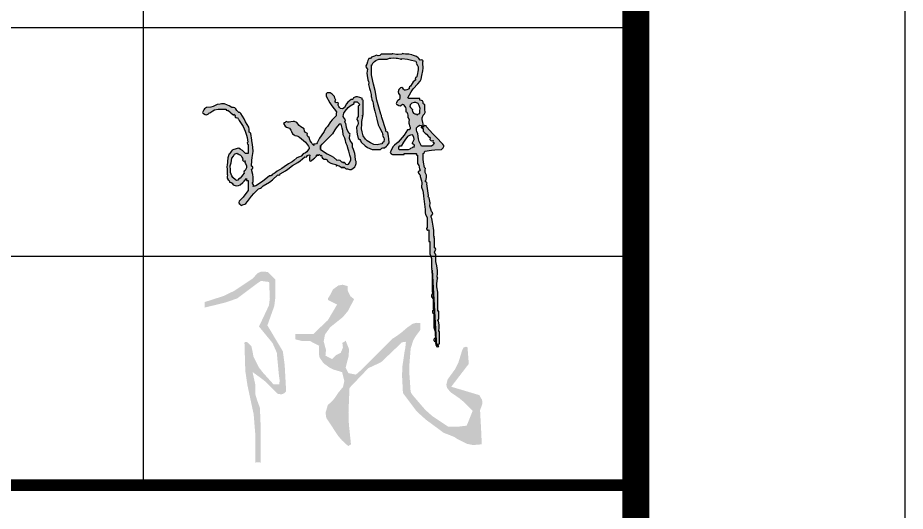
# Model space of a CAD drawing. Extents: x 343352 to 432452, y 769729 to 1078684.
# Drawn here: x 399458 to 402752, y 1002510 to 1004343 of the extents above; entities that cross this region are included whole.
import ezdxf

# ---------------------------------------------------------------- set-up
doc = ezdxf.new("R2010")
doc.units = 0
doc.header["$LTSCALE"] = 1000
doc.header["$MEASUREMENT"] = 0
doc.layers.add('PUB_TITLE', color=4, linetype='Continuous')

# ---------------------------------------------------------------- blocks, each defined once
blk = doc.blocks.new('A$C21010AD8')
h = blk.add_hatch(color=247)
h.paths.add_polyline_path([(249.1, 1768.2), (239.6, 1776.6), (231.3, 1779.1), (218.7, 1777.4), (197.6, 1790), (186.5, 1795.5), (163.8, 1804.8), (141.8, 1804.9), (130.8, 1804.3), (109, 1801.7), (79.3, 1786.9), (62.6, 1781.8), (29.7, 1777.4), (16.3, 1767.9), (10.3, 1761.2), (2.3, 1746.9), (0, 1741.9), (3.1, 1735.8), (8.4, 1734.7), (19.5, 1726.7), (28.8, 1725), (41.9, 1728.6), (44.7, 1734), (48.1, 1736.6), (54.1, 1737.7), (76.8, 1753.9), (90.8, 1759.8), (118.1, 1765.2), (141.3, 1765.2), (152.8, 1765.2), (176, 1765.2), (176.6, 1759.7), (183.5, 1756.3), (188.2, 1759.1), (203.4, 1746.3), (210.7, 1739.6), (224.8, 1725.5), (227.8, 1723.1), (233, 1724.9), (233.9, 1728.6), (240, 1723.9), (242.1, 1717.7), (240, 1710.3), (245.6, 1703.4), (253, 1701.3), (261.3, 1704.2), (265.2, 1695.2), (267.7, 1690.8), (273.5, 1682.9), (292.8, 1652.5), (301.5, 1636.5), (316.2, 1603.7), (328.1, 1571.8), (332.4, 1555), (337.5, 1521.4), (332.5, 1516), (334, 1506.6), (340.6, 1503.1), (340.6, 1476.3), (340.6, 1462.9), (340.6, 1436.1), (332, 1436.1), (327.8, 1436.1), (319.2, 1436.1), (305.8, 1451.9), (297.4, 1459), (279.6, 1469.6), (270.9, 1476.3), (259.2, 1475), (242.9, 1469.2), (232.4, 1466.1), (220.4, 1460.4), (213.1, 1452), (209.5, 1445.2), (200.6, 1435.3), (196.4, 1430.6), (192.7, 1419.6), (188.6, 1404), (187, 1377.4), (187, 1368), (183.3, 1356), (181.2, 1335.6), (184.9, 1322.6), (183.3, 1307.4), (183.9, 1293.3), (184.9, 1286.5), (184.9, 1281.3), (185.1, 1277.6), (183.1, 1262.9), (184.5, 1254.3), (191.2, 1241), (198.5, 1237.3), (201.8, 1230.8), (200.4, 1222.7), (213.4, 1221), (221.2, 1215.8), (227.8, 1204.5), (242.6, 1198.3), (251.5, 1197), (267.4, 1198.4), (279.6, 1204.5), (299.7, 1222.1), (309.4, 1231.3), (328.4, 1250.2), (328.4, 1244.1), (328.4, 1241), (328.4, 1234.9), (333.2, 1234.9), (335.7, 1234.9), (340.6, 1234.9), (340.6, 1205.7), (340.6, 1191.1), (340.6, 1161.8), (315.2, 1128.9), (301.8, 1113), (273.5, 1082.6), (271, 1072.5), (274.1, 1064.1), (282.7, 1058.2), (285.1, 1052.5), (293.5, 1050.8), (297.9, 1055.1), (314.8, 1060.1), (323.4, 1065.8), (334.5, 1079.5), (364.4, 1119.7), (381.1, 1138.8), (416.7, 1174), (431.8, 1179.1), (439.3, 1183.9), (450.3, 1195.3), (496.9, 1224.2), (519.2, 1240.9), (560, 1277.6), (568, 1276.2), (574.5, 1279.5), (578.2, 1286.7), (616.3, 1308.8), (634.7, 1321.1), (669.7, 1347.7), (708, 1370.5), (726.5, 1383.4), (761.1, 1411.7), (769.1, 1410.3), (775.7, 1413.5), (779.4, 1420.8), (785.4, 1425.2), (790.6, 1426), (797.7, 1423.9), (794.9, 1409.4), (794.3, 1402), (794.6, 1387.3), (797.4, 1381.8), (805.1, 1380.2), (809.8, 1384.3), (825.6, 1396.3), (833.1, 1403.1), (846.4, 1417.8), (846.4, 1423.9), (864.7, 1423.9), (865.1, 1426.6), (868.4, 1428.2), (870.8, 1426.9), (874, 1423), (878.3, 1422), (883, 1423.9), (885.5, 1409.2), (891.4, 1400.8), (904.3, 1393.4), (916.8, 1394.4), (926, 1389.3), (931.7, 1378.2), (954.4, 1364.8), (967.1, 1359.7), (992.7, 1353.8), (990.6, 1350.6), (992.1, 1346), (995.7, 1344.6), (996.7, 1348.4), (1001.9, 1350.1), (1004.9, 1347.7), (1016, 1345), (1021.9, 1341.3), (1029.2, 1332.4), (1035.3, 1332.4), (1053.6, 1332.4), (1061.8, 1326), (1067.6, 1323.8), (1078, 1323.3), (1092.8, 1317.5), (1103.9, 1318.4), (1117.6, 1326.4), (1130.4, 1338.4), (1135.8, 1346.5), (1142, 1362.9), (1141.7, 1373), (1140.3, 1378.3), (1135.9, 1387.3), (1133.6, 1419.5), (1130.5, 1435.8), (1120.7, 1466.5), (1115.2, 1482.9), (1113.9, 1492), (1114.6, 1509.2), (1098, 1532), (1092.9, 1548.1), (1093.2, 1576.2), (1095.7, 1579.2), (1093.9, 1584.4), (1090.2, 1585.4), (1075.1, 1613.6), (1069.9, 1629.8), (1065.8, 1661.6), (1059.3, 1665.1), (1057.7, 1674.4), (1062.8, 1679.8), (1057.4, 1693), (1053.5, 1699.4), (1044.5, 1710.3), (1046.2, 1727.2), (1049.6, 1736.3), (1059.7, 1749.9), (1081.5, 1777.9), (1095.9, 1790.4), (1126.8, 1807.8), (1126.8, 1812.7), (1126.8, 1815.1), (1126.8, 1820), (1135.3, 1820), (1139.6, 1820), (1148.1, 1820), (1153, 1815.1), (1155.4, 1812.7), (1160.3, 1807.8), (1165.3, 1802.4), (1163.8, 1793), (1157.2, 1789.5), (1157.2, 1757.9), (1157.2, 1742), (1157.2, 1710.3), (1147.9, 1702.4), (1146.6, 1689.5), (1154.2, 1679.8), (1155.3, 1660), (1153.3, 1649.1), (1145, 1631.1), (1147.4, 1597.9), (1149.8, 1581.2), (1157.2, 1548.8), (1168, 1540), (1172.7, 1534), (1178.6, 1521.4), (1207, 1493.9), (1224.5, 1482.2), (1260.8, 1466.5), (1285.2, 1466.5), (1297.4, 1466.5), (1321.8, 1466.5), (1330.8, 1476.1), (1339.2, 1479.5), (1352.3, 1478.7), (1367.1, 1491.9), (1374, 1499.4), (1385.8, 1515.3), (1384.1, 1547.1), (1382.2, 1563.1), (1376.6, 1594.5), (1367.4, 1597), (1362.1, 1603.3), (1361.4, 1612.8), (1349.2, 1649.4), (1343.1, 1667.7), (1330.9, 1704.2), (1330, 1714.2), (1328.7, 1719.3), (1324.8, 1728.6), (1303.5, 1798.1), (1294.9, 1833.7), (1282.2, 1905.3), (1271, 1951.6), (1265.5, 1974.8), (1254.7, 2021.1), (1254.7, 2050.4), (1254.7, 2065), (1254.7, 2094.3), (1259.1, 2094.4), (1262.4, 2099.3), (1260.8, 2103.4), (1277.9, 2119.8), (1288.2, 2126.9), (1309.6, 2136.9), (1334, 2136.9), (1346.2, 2136.9), (1370.5, 2136.9), (1389.1, 2144), (1399.5, 2146), (1419.3, 2146.1), (1438.9, 2145.1), (1448.8, 2143.9), (1468.1, 2140), (1471.8, 2136.6), (1478.5, 2138.3), (1480.2, 2143), (1522.1, 2137), (1543, 2132.7), (1583.9, 2121.7), (1587.6, 2116.8), (1588.5, 2112.5), (1586.9, 2106.5), (1597.2, 2090.2), (1600.6, 2080), (1602.1, 2060.8), (1598.5, 2042.5), (1596.7, 2033.3), (1593, 2015), (1592.6, 2008.7), (1589.9, 2002.9), (1582.7, 2000.2), (1579.6, 1991), (1583.9, 1984.6), (1565, 1967.9), (1556.7, 1957.7), (1544.2, 1935.8), (1537, 1932.1), (1533.7, 1925.6), (1535.1, 1917.5), (1527.5, 1914.4), (1523.8, 1912.6), (1516.8, 1908.4), (1507, 1906.1), (1500, 1907.8), (1492.4, 1914.5), (1487.7, 1922.5), (1480.1, 1925.7), (1471.1, 1923.6), (1466.2, 1918.7), (1463.8, 1916.3), (1458.9, 1911.4), (1453.9, 1894.9), (1455.6, 1883.2), (1465, 1868.8), (1466.6, 1856.6), (1465.9, 1849.9), (1462, 1838.3), (1451.2, 1831), (1446.4, 1825.5), (1440.6, 1813.9), (1438.3, 1809), (1441.4, 1802.9), (1446.7, 1801.7), (1456.9, 1792.9), (1468.6, 1791.9), (1480.2, 1798.7), (1484.7, 1803), (1493.1, 1801.4), (1495.5, 1795.6), (1507.2, 1778.9), (1510.9, 1767.3), (1510.7, 1746.9), (1517.3, 1742.6), (1520.2, 1739), (1522.9, 1731.6), (1524.1, 1720.7), (1524.7, 1715.2), (1526, 1704.2), (1533.3, 1694.2), (1535, 1685.8), (1532.1, 1673.7), (1532.3, 1661.3), (1533.6, 1654.8), (1538.1, 1643.3), (1542.1, 1631.7), (1541.3, 1623.4), (1535.1, 1612.8), (1530.2, 1612.8), (1527.8, 1612.8), (1522.9, 1612.8), (1498.2, 1573.9), (1483.9, 1555.4), (1452.8, 1521.4), (1425.8, 1499.7), (1413.9, 1485.1), (1398, 1454.3), (1395, 1443.9), (1400, 1433.8), (1410.2, 1430), (1445.5, 1430), (1463.2, 1430), (1498.5, 1430), (1498.5, 1432.4), (1498.5, 1433.6), (1498.5, 1436.1), (1535.1, 1436.1), (1553.4, 1436.1), (1589.9, 1436.1), (1587.2, 1431.4), (1590.6, 1424.4), (1596, 1423.9), (1596, 1399.5), (1596, 1387.3), (1596, 1362.9), (1606, 1347.8), (1609.4, 1338.3), (1611.3, 1320.3), (1615.4, 1315.6), (1613.8, 1307.8), (1608.2, 1305), (1602.7, 1302.3), (1601.1, 1294.5), (1605.2, 1289.8), (1612.6, 1281.8), (1615.5, 1276.1), (1617.4, 1265.4), (1626.2, 1234.8), (1628.1, 1218), (1626.5, 1186.2), (1635.4, 1160.2), (1638.5, 1146.4), (1641.8, 1119.1), (1646.6, 1080.1), (1649.1, 1060.6), (1653.9, 1021.6), (1653.7, 996.5), (1657.1, 982.7), (1669.2, 960.7), (1669.2, 929), (1669.2, 913.1), (1669.2, 881.4), (1666.5, 881.8), (1664.4, 880.8), (1663.1, 878.4), (1666.8, 871.1), (1673.3, 867.9), (1681.4, 869.3), (1681.4, 835.1), (1681.4, 818.1), (1681.4, 783.9), (1683.8, 783.9), (1685, 783.9), (1687.5, 783.9), (1687.5, 747.4), (1687.5, 729.1), (1687.5, 692.5), (1692.3, 677.9), (1694.8, 670.6), (1699.7, 655.9), (1699.7, 626.7), (1699.7, 612.1), (1699.7, 582.8), (1702.4, 582.5), (1704.1, 579.1), (1702.7, 576.7), (1701.3, 574.4), (1703, 570.9), (1705.7, 570.6), (1705.7, 504.8), (1705.7, 471.9), (1705.7, 406.1), (1708.5, 405.8), (1710.2, 402.3), (1708.8, 400), (1700.2, 385.2), (1701.2, 370.7), (1711.8, 357.3), (1711.8, 328.1), (1711.8, 313.4), (1711.8, 284.2), (1714.6, 283.9), (1716.3, 280.4), (1714.9, 278.1), (1707.3, 268.5), (1708.6, 255.5), (1717.9, 247.6), (1717.9, 206.2), (1717.9, 185.4), (1717.9, 144), (1726.3, 120.8), (1728.2, 107.7), (1727.1, 83.1), (1729.4, 73.3), (1727.6, 66.2), (1721, 58.7), (1717, 53.9), (1718.5, 46.3), (1724, 43.4), (1730.9, 37.9), (1733.1, 30.5), (1730.1, 22.1), (1735, 22.1), (1737.4, 22.1), (1742.3, 22.1), (1742.3, 17.2), (1742.3, 14.8), (1742.3, 9.9), (1737.4, 9.9), (1735, 9.9), (1730.1, 9.9), (1736.5, 2.2), (1745.2, 0), (1754.5, 3.8), (1750.3, 10.3), (1753.4, 19.5), (1760.6, 22.1), (1760.6, 58.7), (1760.6, 77), (1760.6, 113.5), (1758.2, 113.5), (1756.9, 113.5), (1754.5, 113.5), (1757, 145.1), (1756.4, 161.4), (1751.5, 192.8), (1748.1, 196.5), (1749.8, 203.2), (1754.5, 204.9), (1754.5, 229.3), (1754.5, 241.5), (1754.5, 265.9), (1752.1, 265.9), (1750.8, 265.9), (1748.4, 265.9), (1748.4, 322), (1748.4, 350), (1748.4, 406.1), (1741, 446.9), (1740.4, 468.5), (1745.4, 509.7), (1746.7, 512), (1745, 515.5), (1742.3, 515.8), (1744.7, 549.8), (1744.1, 567.3), (1739.3, 601.1), (1733.8, 634.9), (1732.6, 652.2), (1733.2, 686.4), (1725.7, 696.4), (1724, 704.8), (1727.1, 716.9), (1732.1, 722.3), (1730.6, 731.7), (1724, 735.2), (1724, 764.4), (1724, 779.1), (1724, 808.3), (1721.3, 808.6), (1719.6, 812.1), (1721, 814.4), (1722.4, 816.8), (1720.6, 820.2), (1717.9, 820.5), (1717.9, 837.6), (1717.9, 846.1), (1717.9, 863.2), (1716.7, 870.5), (1716.1, 874.1), (1714.9, 881.4), (1710, 910.7), (1707.6, 925.3), (1702.7, 954.6), (1698.4, 963.4), (1698.4, 970.2), (1702.7, 979), (1709.5, 987.7), (1708.2, 999.4), (1699.7, 1006.4), (1695.7, 1022.5), (1693.3, 1030.5), (1687.5, 1046), (1689.9, 1070.3), (1689.3, 1083), (1684.4, 1106.9), (1678.2, 1111.5), (1676.1, 1117.8), (1678.3, 1125.2), (1673.4, 1159.4), (1671, 1176.4), (1666.1, 1210.6), (1667.3, 1215.4), (1666.4, 1219), (1663.1, 1222.7), (1656.5, 1226.2), (1655, 1235.6), (1660, 1241), (1663.8, 1262.8), (1662.4, 1275.5), (1653.9, 1295.9), (1652.8, 1308.1), (1653.4, 1314.6), (1657, 1326.4), (1650.9, 1327.2), (1647.8, 1332.4), (1640, 1373.3), (1638.1, 1394.5), (1638.7, 1436.1), (1646.2, 1440.6), (1649.6, 1445.7), (1650.9, 1454.3), (1700.6, 1461.5), (1725.7, 1464), (1775.8, 1466.5), (1780.7, 1471.4), (1783.1, 1473.8), (1788, 1478.7), (1791.9, 1489.1), (1791, 1496.9), (1785, 1506.1), (1736.1, 1557.2), (1711.7, 1582.8), (1663.1, 1634.1), (1660.7, 1641.5), (1651.1, 1644.7), (1644.8, 1640.2), (1640.1, 1632.2), (1632.5, 1629), (1623.5, 1631.1), (1634.6, 1625.3), (1639.7, 1616.2), (1638.7, 1603.7), (1654.6, 1587.8), (1662.5, 1579.9), (1678.3, 1564), (1686.9, 1558.1), (1690, 1549.8), (1687.5, 1539.7), (1695.3, 1533.3), (1702, 1531.6), (1711.8, 1533.6), (1710.7, 1525.5), (1713.8, 1519.3), (1721, 1515.3), (1715.8, 1503.4), (1710.7, 1497.7), (1699.7, 1490.9), (1670.4, 1490.9), (1655.8, 1490.9), (1626.5, 1490.9), (1609.6, 1525.1), (1603.8, 1544.4), (1599.1, 1582.3), (1590.7, 1599), (1588.6, 1609.4), (1589.9, 1628), (1594.8, 1632.9), (1597.3, 1635.3), (1602.1, 1640.2), (1612.8, 1646.2), (1623.3, 1645.2), (1632.6, 1637.2), (1638.8, 1647.7), (1639.7, 1656.1), (1635.7, 1667.7), (1631, 1689.1), (1631.7, 1701.7), (1638.7, 1722.5), (1646.2, 1728.4), (1649.5, 1732.4), (1653.9, 1740.8), (1650.5, 1765), (1649.9, 1777.3), (1650.9, 1801.7), (1643.1, 1802.5), (1637.8, 1809.2), (1638.7, 1817), (1632.8, 1826.8), (1625.8, 1831.2), (1614.3, 1832.2), (1614.3, 1837.1), (1614.3, 1839.5), (1614.3, 1844.4), (1580.2, 1844.4), (1563.1, 1844.4), (1529, 1844.4), (1529.4, 1847.1), (1528.3, 1849.2), (1526, 1850.5), (1550.8, 1894.7), (1565.7, 1915.9), (1599.1, 1954.1), (1616.5, 1975.1), (1623.2, 1988.5), (1629.6, 2015), (1637.4, 2050.8), (1638.7, 2069.9), (1635.7, 2106.5), (1636.8, 2115.7), (1638.7, 2124.7), (1632, 2130.6), (1626.1, 2132.3), (1617.4, 2130.8), (1606.4, 2141.8), (1600.9, 2147.3), (1589.9, 2158.3), (1567.2, 2165.7), (1555.5, 2168.8), (1532.1, 2173.5), (1516.2, 2173.8), (1508.2, 2174.4), (1492.4, 2176.6), (1488.7, 2179.9), (1482, 2178.2), (1480.2, 2173.5), (1453.5, 2171.1), (1439.6, 2171.7), (1413.2, 2176.6), (1410.9, 2177.9), (1407.4, 2176.2), (1407.1, 2173.5), (1375.4, 2173.5), (1359.6, 2173.5), (1327.9, 2173.5), (1315.9, 2164.8), (1305.5, 2163.1), (1291.3, 2167.4), (1277.2, 2160.3), (1269.8, 2157.2), (1254.7, 2152.2), (1251, 2144.9), (1244.5, 2141.6), (1236.5, 2143), (1227.9, 2127.1), (1224.7, 2118.2), (1221.2, 2100.4), (1213.6, 2087.8), (1214.7, 2074.9), (1224.3, 2063.8), (1221.7, 2032.2), (1222.4, 2015.9), (1227.3, 1984.6), (1232.9, 1970.8), (1234.3, 1962.8), (1233.4, 1948), (1240.7, 1918.7), (1244.4, 1904.1), (1251.7, 1874.9), (1252.8, 1860.1), (1254, 1852.6), (1257.8, 1838.3), (1265.3, 1819.6), (1267.8, 1809.5), (1270, 1789.5), (1279.7, 1750.5), (1284.6, 1731), (1294.4, 1692), (1305.9, 1650.4), (1314, 1629.8), (1334, 1591.5), (1337.7, 1583.7), (1338.4, 1578.6), (1337, 1570.1), (1346.2, 1553.9), (1348.4, 1542.9), (1346.2, 1524.4), (1340.1, 1518.3), (1337, 1515.3), (1330.9, 1509.2), (1308.4, 1503.3), (1296.3, 1502.1), (1273, 1503.1), (1263.3, 1508), (1258.4, 1510.4), (1248.7, 1515.3), (1223.3, 1531.7), (1211.6, 1542.7), (1193.8, 1567.1), (1189.6, 1588), (1187.1, 1598.3), (1181.6, 1618.9), (1182.5, 1655.6), (1184.4, 1674.1), (1190.8, 1710.3), (1187.4, 1714.1), (1189.1, 1720.8), (1193.8, 1722.5), (1193.8, 1766.4), (1193.8, 1788.3), (1193.8, 1832.2), (1188.4, 1832.8), (1184.9, 1839.7), (1187.7, 1844.4), (1178.3, 1848.4), (1169.4, 1853.5), (1150.3, 1857.6), (1139.1, 1856.9), (1120.7, 1850.5), (1119.9, 1842.7), (1113.2, 1837.4), (1105.4, 1838.3), (1079.8, 1819.1), (1068.4, 1805.7), (1053.6, 1777.4), (1044.7, 1770.5), (1037.2, 1768.9), (1026.2, 1771.3), (1017.2, 1779.5), (1013.3, 1784.7), (1007.9, 1795.6), (1005.5, 1798.6), (1007.2, 1803.8), (1011, 1804.8), (1007.2, 1812.1), (1000.7, 1815.3), (992.7, 1813.9), (986.7, 1818.3), (985.4, 1826.1), (989.6, 1832.2), (985, 1842.8), (983.1, 1848.4), (980.5, 1859.6), (973.2, 1866.9), (969.5, 1870.6), (962.2, 1877.9), (949.5, 1886.1), (940.7, 1888.3), (925.6, 1887.1), (919.3, 1879.3), (917.6, 1872.5), (919.5, 1862.7), (945.1, 1813.5), (960.6, 1789.8), (995.7, 1746.9), (993.4, 1734.9), (992.8, 1728.7), (992.7, 1716.4), (963.9, 1687.5), (950.9, 1671.3), (928.7, 1637.2), (917.3, 1623.8), (912.3, 1616.3), (904.3, 1600.6), (880.5, 1568.5), (870, 1551.2), (852.5, 1515.3), (845.9, 1507.7), (837.5, 1505.6), (828.1, 1509.2), (828.1, 1504.3), (828.1, 1501.9), (828.1, 1497), (818.5, 1502.7), (814, 1507.9), (809.8, 1518.3), (800.2, 1531.6), (796.4, 1539.3), (791.6, 1554.9), (781.9, 1563.7), (778.4, 1572.3), (779.4, 1585.4), (764.9, 1593.5), (758.3, 1602.6), (755, 1618.9), (730.2, 1634.6), (718.6, 1644.8), (700.1, 1667.7), (684, 1673.4), (674.3, 1674.1), (657.5, 1670.7), (643, 1668.4), (634.8, 1669), (620.9, 1673.7), (614.4, 1666.8), (610.6, 1663.7), (602.6, 1658.5), (614.9, 1640.6), (625, 1632.7), (645.3, 1625), (656.8, 1609), (661.8, 1600.3), (669.7, 1582.3), (680.7, 1574.3), (687.1, 1571.1), (700.1, 1567.1), (709.1, 1564.6), (713.5, 1562.7), (721.5, 1557.9), (750.6, 1533.7), (764.3, 1520.1), (788.5, 1490.9), (792.1, 1480.5), (791.3, 1472.9), (785.5, 1463.5), (774.6, 1447.8), (766.2, 1440.8), (748.9, 1433), (732.3, 1418), (721.6, 1411.9), (700.1, 1405.6), (679.1, 1383.5), (666.3, 1373.9), (639.2, 1359.9), (606.1, 1336.4), (588.9, 1325.4), (553.9, 1305), (540.5, 1293.6), (533, 1288.6), (517.3, 1280.6), (513.6, 1273.4), (507.1, 1270.1), (499, 1271.5), (459, 1239.1), (438.2, 1223.8), (395.4, 1195.3), (388, 1194.4), (384.4, 1193.8), (377.1, 1192.3), (379.3, 1199.4), (378.4, 1204.6), (374.1, 1210.6), (370.7, 1214.3), (372.4, 1221), (377.1, 1222.7), (375.6, 1260.8), (373.1, 1280), (364.9, 1317.2), (368.6, 1320.9), (370.4, 1322.7), (374.1, 1326.4), (374.7, 1333.4), (371.5, 1338.9), (364.9, 1341.6), (365.8, 1385.7), (368.2, 1408), (377.1, 1451.3), (373.5, 1484.2), (371.6, 1500.7), (368, 1533.6), (364.5, 1555.5), (362.7, 1566.5), (358.8, 1588.4), (354, 1590.9), (351.5, 1592.1), (346.7, 1594.5), (346.5, 1609.2), (345.9, 1616.6), (343.6, 1631.1), (320.8, 1672.7), (309.2, 1693.5), (285.7, 1734.7), (280.7, 1738.9), (277, 1740.4), (270.5, 1740.8), (261, 1750.9), (256.6, 1756.5)])
h.paths.add_polyline_path([(262.5, 1435.4), (266.2, 1433.6), (273.5, 1430), (282.9, 1423.8), (287.2, 1418.9), (291.8, 1408.6), (298.7, 1403.1), (300.8, 1395.7), (297.9, 1387.3), (303.5, 1382), (308.5, 1380.3), (316.2, 1381.2), (314, 1374.1), (314.9, 1368.9), (319.2, 1362.9), (327.3, 1343.8), (326.4, 1329.2), (316.2, 1311.1), (309.3, 1305.6), (307.1, 1298.2), (310.1, 1289.8), (298, 1275.1), (291.9, 1267.7), (279.6, 1253.2), (267.4, 1247.1), (262.9, 1239.5), (253.9, 1236.9), (246.1, 1241), (226.9, 1259.1), (218.8, 1271.2), (209.5, 1295.9), (208, 1315.5), (207, 1345.3), (212.3, 1366.7), (217.6, 1402.9), (230.4, 1416.7), (237.9, 1432.7), (254.6, 1439.4)], flags=16)
h.paths.add_polyline_path([(876.9, 1497), (883, 1497), (881.6, 1499.3), (883.3, 1502.8), (886, 1503.1), (917.7, 1534.8), (933.6, 1550.6), (965.3, 1582.3), (982, 1613.2), (992, 1628.1), (1014, 1655.5), (1020.1, 1655.5), (1023.2, 1655.5), (1029.2, 1655.5), (1038.2, 1624.5), (1041.3, 1608.3), (1044.5, 1576.2), (1053.3, 1559.9), (1057, 1551.2), (1062.8, 1533.6), (1064.7, 1518.3), (1067.3, 1510.4), (1075, 1497), (1082.3, 1467.7), (1085.9, 1453.1), (1093.2, 1423.9), (1101.9, 1402.3), (1101, 1386.5), (1090.2, 1366), (1084.3, 1357.4), (1075.9, 1354.3), (1065.8, 1356.8), (1060.9, 1361.7), (1058.5, 1364.1), (1053.6, 1369), (1041.4, 1369), (1041.4, 1375.1), (1036.8, 1373.2), (1032.4, 1374.3), (1029.2, 1378.2), (1019.7, 1386.5), (1011.4, 1389), (998.8, 1387.3), (971.9, 1408.9), (956.8, 1418.3), (925.6, 1433), (907, 1447.6), (897.2, 1454.4), (876.9, 1466.5)], flags=16)
h.paths.add_polyline_path([(1455.9, 1484.8), (1461.5, 1490.1), (1466.5, 1491.8), (1474.2, 1490.9), (1493.4, 1520.3), (1503.1, 1535), (1522.9, 1564), (1536.4, 1571.4), (1544.2, 1574), (1559.5, 1576.2), (1569.9, 1556.9), (1570.7, 1541.8), (1562.5, 1521.4), (1558.4, 1516.7), (1560, 1508.9), (1565.6, 1506.1), (1572.5, 1500.6), (1574.6, 1493.2), (1571.7, 1484.8), (1567, 1486.7), (1562.7, 1485.6), (1559.5, 1481.8), (1547.5, 1475.3), (1541.4, 1472.2), (1529, 1466.5), (1502.2, 1466.5), (1488.8, 1466.5), (1462, 1466.5), (1456.7, 1472.1), (1455, 1477.2)], flags=16)
h.paths.add_polyline_path([(1540.4, 1785.6), (1541.2, 1798.7), (1546.1, 1803.6), (1548.5, 1806), (1553.4, 1810.9), (1572.3, 1815.8), (1584, 1815.1), (1602.1, 1807.8), (1609.5, 1793.8), (1612.6, 1786.4), (1617.4, 1771.3), (1614.6, 1756.8), (1614, 1749.4), (1614.3, 1734.7), (1605.1, 1731.4), (1600.5, 1728.8), (1593, 1722.5), (1591.2, 1727.6), (1586, 1730.2), (1580.8, 1728.6), (1567.8, 1737.2), (1562, 1744.5), (1556.4, 1759.1), (1558.8, 1762.1), (1557.1, 1767.3), (1553.4, 1768.2), (1543.8, 1777.2)], flags=16)
at = {"color": 247}
for points in [[(185.1, 1277.6), (183.1, 1262.9), (184.5, 1254.3), (191.2, 1241), (198.5, 1237.3), (201.8, 1230.8), (200.4, 1222.7), (213.4, 1221), (221.2, 1215.8), (227.8, 1204.5), (242.6, 1198.3), (251.5, 1197), (267.4, 1198.4), (279.6, 1204.5), (299.7, 1222.1), (309.4, 1231.3), (328.4, 1250.2), (328.4, 1244.1), (328.4, 1241), (328.4, 1234.9), (333.2, 1234.9), (335.7, 1234.9), (340.6, 1234.9), (340.6, 1205.7), (340.6, 1191.1), (340.6, 1161.8), (315.2, 1128.9), (301.8, 1113), (273.5, 1082.6), (271, 1072.5), (274.1, 1064.1), (282.7, 1058.2), (285.1, 1052.5), (293.5, 1050.8), (297.9, 1055.1), (314.8, 1060.1), (323.4, 1065.8), (334.5, 1079.5), (364.4, 1119.7), (381.1, 1138.8), (416.7, 1174), (431.8, 1179.1), (439.3, 1183.9), (450.3, 1195.3), (496.9, 1224.2), (519.2, 1240.9), (560, 1277.6), (568, 1276.2), (574.5, 1279.5), (578.2, 1286.7), (616.3, 1308.8), (634.7, 1321.1), (669.7, 1347.7), (708, 1370.5), (726.5, 1383.4), (761.1, 1411.7), (769.1, 1410.3), (775.7, 1413.5), (779.4, 1420.8), (785.4, 1425.2), (790.6, 1426), (797.7, 1423.9), (794.9, 1409.4), (794.3, 1402), (794.6, 1387.3), (797.4, 1381.8), (805.1, 1380.2), (809.8, 1384.3), (825.6, 1396.3), (833.1, 1403.1), (846.4, 1417.8), (846.4, 1423.9), (846.4, 1417.8), (846.4, 1423.9), (864.7, 1423.9), (846.4, 1423.9), (864.7, 1423.9), (865.1, 1426.6), (868.4, 1428.2), (870.8, 1426.9), (874, 1423), (878.3, 1422), (883, 1423.9), (885.5, 1409.2), (891.4, 1400.8), (904.3, 1393.4), (916.8, 1394.4), (926, 1389.3), (931.7, 1378.2), (954.4, 1364.8), (967.1, 1359.7), (992.7, 1353.8), (990.6, 1350.6), (992.1, 1346), (995.7, 1344.6), (996.7, 1348.4), (1001.9, 1350.1), (1004.9, 1347.7), (1016, 1345), (1021.9, 1341.3), (1029.2, 1332.4), (1035.3, 1332.4), (1053.6, 1332.4), (1061.8, 1326), (1067.6, 1323.8), (1078, 1323.3), (1092.8, 1317.5), (1103.9, 1318.4), (1117.6, 1326.4), (1130.4, 1338.4), (1135.8, 1346.5), (1142, 1362.9), (1141.7, 1373), (1140.3, 1378.3), (1135.9, 1387.3), (1133.6, 1419.5), (1130.5, 1435.8), (1120.7, 1466.5), (1115.2, 1482.9), (1113.9, 1492), (1114.6, 1509.2), (1098, 1532), (1092.9, 1548.1), (1093.2, 1576.2), (1095.7, 1579.2), (1093.9, 1584.4), (1090.2, 1585.4), (1075.1, 1613.6), (1069.9, 1629.8), (1065.8, 1661.6), (1059.3, 1665.1), (1057.7, 1674.4), (1062.8, 1679.8), (1057.4, 1693), (1053.5, 1699.4), (1044.5, 1710.3), (1046.2, 1727.2), (1049.6, 1736.3), (1059.7, 1749.9), (1081.5, 1777.9), (1095.9, 1790.4), (1126.8, 1807.8), (1126.8, 1812.7), (1126.8, 1815.1), (1126.8, 1820), (1135.3, 1820), (1139.6, 1820), (1148.1, 1820), (1153, 1815.1), (1155.4, 1812.7), (1160.3, 1807.8), (1165.3, 1802.4), (1163.8, 1793), (1157.2, 1789.5), (1157.2, 1757.9), (1157.2, 1742), (1157.2, 1710.3), (1147.9, 1702.4), (1146.6, 1689.5), (1154.2, 1679.8), (1155.3, 1660), (1153.3, 1649.1), (1145, 1631.1), (1147.4, 1597.9), (1149.8, 1581.2), (1157.2, 1548.8), (1168, 1540), (1172.7, 1534), (1178.6, 1521.4), (1207, 1493.9), (1224.5, 1482.2), (1260.8, 1466.5), (1285.2, 1466.5), (1297.4, 1466.5), (1321.8, 1466.5), (1330.8, 1476.1), (1339.2, 1479.5), (1352.3, 1478.7), (1367.1, 1491.9), (1374, 1499.4), (1385.8, 1515.3), (1384.1, 1547.1), (1382.2, 1563.1), (1376.6, 1594.5), (1367.4, 1597), (1362.1, 1603.3), (1361.4, 1612.8), (1349.2, 1649.4), (1343.1, 1667.7), (1330.9, 1704.2), (1330, 1714.2), (1328.7, 1719.3), (1324.8, 1728.6), (1303.5, 1798.1), (1294.9, 1833.7), (1282.2, 1905.3), (1271, 1951.6), (1265.5, 1974.8), (1254.7, 2021.1), (1254.7, 2050.4), (1254.7, 2065), (1254.7, 2094.3), (1259.1, 2094.4), (1262.4, 2099.3), (1260.8, 2103.4), (1277.9, 2119.8), (1288.2, 2126.9), (1309.6, 2136.9), (1334, 2136.9), (1346.2, 2136.9), (1370.5, 2136.9), (1389.1, 2144), (1399.5, 2146), (1419.3, 2146.1), (1438.9, 2145.1), (1448.8, 2143.9), (1468.1, 2140), (1471.8, 2136.6), (1478.5, 2138.3), (1480.2, 2143), (1522.1, 2137), (1543, 2132.7), (1583.9, 2121.7), (1587.6, 2116.8), (1588.5, 2112.5), (1586.9, 2106.5), (1597.2, 2090.2), (1600.6, 2080), (1602.1, 2060.8), (1598.5, 2042.5), (1596.7, 2033.3), (1593, 2015), (1592.7, 2010), (1592, 2007.4), (1589.9, 2002.9), (1582.7, 2000.2), (1579.6, 1991), (1583.9, 1984.6), (1565, 1967.9), (1556.7, 1957.7), (1544.2, 1935.8), (1537, 1932.1), (1533.7, 1925.6), (1535.1, 1917.5), (1527.5, 1914.4), (1523.8, 1912.6), (1516.8, 1908.4), (1507, 1906.1), (1500, 1907.8), (1492.4, 1914.5), (1487.7, 1922.5), (1480.1, 1925.7), (1471.1, 1923.6), (1466.2, 1918.7), (1463.8, 1916.3), (1458.9, 1911.4), (1453.9, 1894.9), (1455.6, 1883.2), (1465, 1868.8), (1466.6, 1856.6), (1465.9, 1849.9), (1462, 1838.3), (1451.2, 1831), (1446.4, 1825.5), (1440.6, 1813.9), (1438.3, 1809), (1441.4, 1802.9), (1446.7, 1801.7), (1456.9, 1792.9), (1468.6, 1791.9), (1480.2, 1798.7), (1484.7, 1803), (1493.1, 1801.4), (1495.5, 1795.6), (1507.2, 1778.9), (1510.9, 1767.3), (1510.7, 1746.9), (1517.3, 1742.6), (1520.2, 1739), (1522.9, 1731.6), (1524.1, 1720.7), (1524.7, 1715.2), (1526, 1704.2), (1533.3, 1694.2), (1535, 1685.8), (1532.1, 1673.7), (1532.3, 1661.3), (1533.6, 1654.8), (1538.1, 1643.3), (1542.1, 1631.7), (1541.3, 1623.4), (1535.1, 1612.8), (1530.2, 1612.8), (1527.8, 1612.8), (1522.9, 1612.8), (1498.2, 1573.9), (1483.9, 1555.4), (1452.8, 1521.4), (1425.8, 1499.7), (1413.9, 1485.1), (1398, 1454.3), (1395, 1443.9), (1400, 1433.8), (1410.2, 1430), (1445.5, 1430), (1463.2, 1430), (1498.5, 1430), (1498.5, 1432.4), (1498.5, 1433.6), (1498.5, 1436.1), (1535.1, 1436.1), (1553.4, 1436.1), (1589.9, 1436.1), (1587.2, 1431.4), (1590.6, 1424.4), (1596, 1423.9), (1596, 1399.5), (1596, 1387.3), (1596, 1362.9), (1606, 1347.8), (1609.4, 1338.3), (1611.3, 1320.3), (1615.4, 1315.6), (1613.8, 1307.8), (1608.2, 1305), (1602.7, 1302.3), (1601.1, 1294.5), (1605.2, 1289.8), (1612.6, 1281.8), (1615.5, 1276.1), (1617.4, 1265.4), (1626.2, 1234.8), (1628.1, 1218), (1626.5, 1186.2), (1635.4, 1160.2), (1638.5, 1146.4), (1641.8, 1119.1), (1646.6, 1080.1), (1649.1, 1060.6), (1653.9, 1021.6), (1653.7, 996.5), (1657.1, 982.7), (1669.2, 960.7), (1669.2, 929), (1669.2, 913.1), (1669.2, 881.4), (1666.5, 881.8), (1664.4, 880.8), (1663.1, 878.4), (1666.8, 871.1), (1673.3, 867.9), (1681.4, 869.3), (1681.4, 835.1), (1681.4, 818.1), (1681.4, 783.9), (1683.8, 783.9), (1685, 783.9), (1687.5, 783.9), (1687.5, 747.4), (1687.5, 729.1), (1687.5, 692.5), (1692.3, 677.9), (1694.8, 670.6), (1699.7, 655.9), (1699.7, 626.7), (1699.7, 612.1), (1699.7, 582.8), (1702.4, 582.5), (1704.1, 579.1), (1702.7, 576.7), (1701.3, 574.4), (1703, 570.9), (1705.7, 570.6), (1705.7, 504.8), (1705.7, 471.9), (1705.7, 406.1), (1708.5, 405.8), (1710.2, 402.3), (1708.8, 400), (1700.2, 385.2), (1701.2, 370.7), (1711.8, 357.3), (1711.8, 328.1), (1711.8, 313.4), (1711.8, 284.2), (1714.6, 283.9), (1716.3, 280.4), (1714.9, 278.1), (1707.3, 268.5), (1708.6, 255.5), (1717.9, 247.6), (1717.9, 206.2), (1717.9, 185.4), (1717.9, 144), (1726.3, 120.8), (1728.2, 107.7), (1727.1, 83.1), (1729.4, 73.3), (1727.6, 66.2), (1721, 58.7), (1717, 53.9), (1718.5, 46.3), (1724, 43.4), (1730.9, 37.9), (1733.1, 30.5), (1730.1, 22.1), (1735, 22.1), (1737.4, 22.1), (1742.3, 22.1), (1742.3, 17.2), (1742.3, 14.8), (1742.3, 9.9), (1737.4, 9.9), (1735, 9.9), (1705.7, 570.6), (1736.5, 2.2), (1745.2, 0), (1754.5, 3.8), (1750.3, 10.3), (1753.4, 19.5), (1760.6, 22.1), (1760.6, 58.7), (1760.6, 77), (1760.6, 113.5), (1758.2, 113.5), (1756.9, 113.5), (1754.5, 113.5), (1757, 145.1), (1756.4, 161.4), (1751.5, 192.8), (1748.1, 196.5), (1749.8, 203.2), (1754.5, 204.9), (1754.5, 229.3), (1754.5, 241.5), (1754.5, 265.9), (1752.1, 265.9), (1750.8, 265.9), (1748.4, 265.9), (1748.4, 322), (1748.4, 350), (1748.4, 406.1), (1741, 446.9), (1740.4, 468.5), (1745.4, 509.7), (1746.7, 512), (1745, 515.5), (1742.3, 515.8), (1744.7, 549.8), (1744.1, 567.3), (1739.3, 601.1), (1733.8, 634.9), (1732.6, 652.2), (1733.2, 686.4), (1725.7, 696.4), (1724, 704.8), (1727.1, 716.9), (1732.1, 722.3), (1730.6, 731.7), (1724, 735.2), (1724, 764.4), (1724, 779.1), (1724, 808.3), (1721.3, 808.6), (1719.6, 812.1), (1721, 814.4), (1722.4, 816.8), (1720.6, 820.2), (1717.9, 820.5), (1717.9, 837.6), (1717.9, 846.1), (1717.9, 863.2), (1716.7, 870.5), (1716.1, 874.1), (1714.9, 881.4), (1710, 910.7), (1707.6, 925.3), (1702.7, 954.6), (1698.4, 963.4), (1698.4, 970.2), (1702.7, 979), (1709.5, 987.7), (1708.2, 999.4), (1699.7, 1006.4), (1695.7, 1022.5), (1693.3, 1030.5), (1687.5, 1046), (1689.9, 1070.3), (1689.3, 1083), (1684.4, 1106.9), (1678.2, 1111.5), (1676.1, 1117.8), (1678.3, 1125.2), (1673.4, 1159.4), (1671, 1176.4), (1666.1, 1210.6), (1667.3, 1215.4), (1666.4, 1219), (1663.1, 1222.7), (1656.5, 1226.2), (1655, 1235.6), (1660, 1241), (1663.8, 1262.8), (1662.4, 1275.5), (1653.9, 1295.9), (1652.8, 1308.1), (1653.4, 1314.6), (1657, 1326.4), (1652.6, 1326.9), (1650.1, 1328.7), (1647.8, 1332.4), (1640, 1373.3), (1638.1, 1394.5), (1638.7, 1436.1), (1646.2, 1440.6), (1649.6, 1445.7), (1650.9, 1454.3), (1700.6, 1461.5), (1725.7, 1464), (1775.8, 1466.5), (1780.7, 1471.4), (1783.1, 1473.8), (1788, 1478.7), (1791.9, 1489.1), (1791, 1496.9), (1785, 1506.1), (1736.1, 1557.2), (1711.7, 1582.8), (1663.1, 1634.1), (1660.7, 1641.5), (1651.1, 1644.7), (1644.8, 1640.2), (1640.1, 1632.2), (1632.5, 1629), (1623.5, 1631.1), (1634.6, 1625.3), (1639.7, 1616.2), (1638.7, 1603.7), (1654.6, 1587.8), (1662.5, 1579.9), (1678.3, 1564), (1686.9, 1558.1), (1690, 1549.8), (1687.5, 1539.7), (1695.3, 1533.3), (1702, 1531.6), (1711.8, 1533.6), (1710.7, 1525.5), (1713.8, 1519.3), (1721, 1515.3), (1715.8, 1503.4), (1710.7, 1497.7), (1699.7, 1490.9), (1670.4, 1490.9), (1655.8, 1490.9), (1626.5, 1490.9), (1609.6, 1525.1), (1603.8, 1544.4), (1599.1, 1582.3), (1590.7, 1599), (1588.6, 1609.4), (1589.9, 1628), (1594.8, 1632.9), (1597.3, 1635.3), (1602.1, 1640.2), (1612.8, 1646.2), (1623.3, 1645.2), (1632.6, 1637.2), (1638.8, 1647.7), (1639.7, 1656.1), (1635.7, 1667.7), (1631, 1689.1), (1631.7, 1701.7), (1638.7, 1722.5), (1646.2, 1728.4), (1649.5, 1732.4), (1653.9, 1740.8), (1650.5, 1765), (1649.9, 1777.3), (1650.9, 1801.7), (1643.1, 1802.5), (1637.8, 1809.2), (1638.7, 1817), (1632.8, 1826.8), (1625.8, 1831.2), (1614.3, 1832.2), (1614.3, 1837.1), (1614.3, 1839.5), (1614.3, 1844.4), (1580.2, 1844.4), (1563.1, 1844.4), (1529, 1844.4), (1529.4, 1847.1), (1528.3, 1849.2), (1526, 1850.5), (1550.8, 1894.7), (1565.7, 1915.9), (1599.1, 1954.1), (1616.5, 1975.1), (1623.2, 1988.5), (1629.6, 2015), (1637.4, 2050.8), (1638.7, 2069.9), (1635.7, 2106.5), (1636.5, 2113.8), (1637.2, 2117.5), (1638.7, 2124.7), (1632, 2130.6), (1626.1, 2132.3), (1617.4, 2130.8), (1606.4, 2141.8), (1600.9, 2147.3), (1589.9, 2158.3), (1567.2, 2165.7), (1555.5, 2168.8), (1532.1, 2173.5), (1516.2, 2173.8), (1508.2, 2174.4), (1492.4, 2176.6), (1488.7, 2179.9), (1482, 2178.2), (1480.2, 2173.5), (1453.5, 2171.1), (1439.6, 2171.7), (1413.2, 2176.6), (1410.9, 2177.9), (1407.4, 2176.2), (1407.1, 2173.5), (1375.4, 2173.5), (1359.6, 2173.5), (1327.9, 2173.5), (1315.9, 2164.8), (1305.5, 2163.1), (1291.3, 2167.4), (1277.2, 2160.3), (1269.8, 2157.2), (1254.7, 2152.2), (1251, 2144.9), (1244.5, 2141.6), (1236.5, 2143), (1227.9, 2127.1), (1224.7, 2118.2), (1221.2, 2100.4), (1213.6, 2087.8), (1214.7, 2074.9), (1224.3, 2063.8), (1221.7, 2032.2), (1222.4, 2015.9), (1227.3, 1984.6), (1232.9, 1970.8), (1234.3, 1962.8), (1233.4, 1948), (1240.7, 1918.7), (1244.4, 1904.1), (1251.7, 1874.9), (1252.8, 1860.1), (1254, 1852.6), (1257.8, 1838.3), (1265.3, 1819.6), (1267.8, 1809.5), (1270, 1789.5), (1279.7, 1750.5), (1284.6, 1731), (1294.4, 1692), (1305.9, 1650.4), (1314, 1629.8), (1334, 1591.5), (1337.7, 1583.7), (1338.4, 1578.6), (1337, 1570.1), (1346.2, 1553.9), (1348.4, 1542.9), (1346.2, 1524.4), (1340.1, 1518.3), (1337, 1515.3), (1330.9, 1509.2), (1308.4, 1503.3), (1296.3, 1502.1), (1273, 1503.1), (1263.3, 1508), (1258.4, 1510.4), (1248.7, 1515.3), (1223.3, 1531.7), (1211.6, 1542.7), (1193.8, 1567.1), (1189.6, 1588), (1187.1, 1598.3), (1181.6, 1618.9), (1182.5, 1655.6), (1184.4, 1674.1), (1190.8, 1710.3), (1187.4, 1714.1), (1189.1, 1720.8), (1193.8, 1722.5), (1193.8, 1766.4), (1193.8, 1788.3), (1193.8, 1832.2), (1188.4, 1832.8), (1184.9, 1839.7), (1187.7, 1844.4), (1180.2, 1847.6), (1176.5, 1849.5), (1169.4, 1853.5), (1150.3, 1857.6), (1139.1, 1856.9), (1120.7, 1850.5), (1119.9, 1842.7), (1113.2, 1837.4), (1105.4, 1838.3), (1079.8, 1819.1), (1068.4, 1805.7), (1053.6, 1777.4), (1044.7, 1770.5), (1037.2, 1768.9), (1026.2, 1771.3), (1017.2, 1779.5), (1013.3, 1784.7), (1007.9, 1795.6), (1005.5, 1798.6), (1007.2, 1803.8), (1011, 1804.8), (1007.2, 1812.1), (1000.7, 1815.3), (992.7, 1813.9), (986.7, 1818.3), (985.4, 1826.1), (989.6, 1832.2), (985, 1842.8), (983.1, 1848.4), (980.5, 1859.6), (973.2, 1866.9), (969.5, 1870.6), (962.2, 1877.9), (949.5, 1886.1), (940.7, 1888.3), (925.6, 1887.1), (919.3, 1879.3), (917.6, 1872.5), (919.5, 1862.7), (945.1, 1813.5), (960.6, 1789.8), (995.7, 1746.9), (993.4, 1734.9), (992.8, 1728.7), (992.7, 1716.4), (963.9, 1687.5), (950.9, 1671.3), (928.7, 1637.2), (917.3, 1623.8), (912.3, 1616.3), (904.3, 1600.6), (880.5, 1568.5), (870, 1551.2), (852.5, 1515.3), (845.9, 1507.7), (837.5, 1505.6), (828.1, 1509.2), (828.1, 1504.3), (828.1, 1501.9), (828.1, 1497), (818.5, 1502.7), (814, 1507.9), (809.8, 1518.3), (800.2, 1531.6), (796.4, 1539.3), (791.6, 1554.9), (781.9, 1563.7), (778.4, 1572.3), (779.4, 1585.4), (764.9, 1593.5), (758.3, 1602.6), (755, 1618.9), (730.2, 1634.6), (718.6, 1644.8), (700.1, 1667.7), (684, 1673.4), (674.3, 1674.1), (657.5, 1670.7), (643, 1668.4), (634.8, 1669), (620.9, 1673.7), (614.4, 1666.8), (610.6, 1663.7), (602.6, 1658.5), (614.9, 1640.6), (625, 1632.7), (645.3, 1625), (656.8, 1609), (661.8, 1600.3), (669.7, 1582.3), (680.7, 1574.3), (687.1, 1571.1), (700.1, 1567.1), (709.1, 1564.6), (713.5, 1562.7), (721.5, 1557.9), (750.6, 1533.7), (764.3, 1520.1), (788.5, 1490.9), (792.1, 1480.5), (791.3, 1472.9), (785.5, 1463.5), (774.6, 1447.8), (766.2, 1440.8), (748.9, 1433), (732.3, 1418), (721.6, 1411.9), (700.1, 1405.6), (679.1, 1383.5), (666.3, 1373.9), (639.2, 1359.9), (606.1, 1336.4), (588.9, 1325.4), (553.9, 1305), (540.5, 1293.6), (533, 1288.6), (517.3, 1280.6), (513.6, 1273.4), (507.1, 1270.1), (499, 1271.5), (459, 1239.1), (438.2, 1223.8), (395.4, 1195.3), (388, 1194.4), (384.4, 1193.8), (377.1, 1192.3), (379.3, 1199.4), (378.4, 1204.6), (374.1, 1210.6), (370.7, 1214.3), (372.4, 1221), (377.1, 1222.7), (375.6, 1260.8), (373.1, 1280), (364.9, 1317.2), (368.6, 1320.9), (370.4, 1322.7), (374.1, 1326.4), (374.7, 1333.4), (371.5, 1338.9), (364.9, 1341.6), (365.8, 1385.7), (368.2, 1408), (377.1, 1451.3), (373.5, 1484.2), (371.6, 1500.7), (368, 1533.6), (364.5, 1555.5), (362.7, 1566.5), (358.8, 1588.4), (354, 1590.9), (351.5, 1592.1), (346.7, 1594.5), (346.5, 1609.2), (345.9, 1616.6), (343.6, 1631.1), (320.8, 1672.7), (309.2, 1693.5), (285.7, 1734.7), (280.7, 1738.9), (277, 1740.4), (270.5, 1740.8), (261, 1750.9), (256.6, 1756.5), (249.1, 1768.2), (239.6, 1776.6), (231.3, 1779.1), (218.7, 1777.4), (197.6, 1790), (186.5, 1795.5), (163.8, 1804.8), (141.8, 1804.9), (130.8, 1804.3), (109, 1801.7), (79.3, 1786.9), (62.6, 1781.8), (29.7, 1777.4), (16.3, 1767.9), (10.3, 1761.2), (2.3, 1746.9), (0, 1741.9), (3.1, 1735.8), (8.4, 1734.7), (19.5, 1726.7), (28.8, 1725), (41.9, 1728.6), (44.7, 1734), (48.1, 1736.6), (54.1, 1737.7), (76.8, 1753.9), (90.8, 1759.8), (118.1, 1765.2), (141.3, 1765.2), (152.8, 1765.2), (176, 1765.2), (176.6, 1759.7), (183.5, 1756.3), (188.2, 1759.1), (203.4, 1746.3), (210.7, 1739.6), (224.8, 1725.5), (227.8, 1723.1), (233, 1724.9), (233.9, 1728.6), (240, 1723.9), (242.1, 1717.7), (240, 1710.3), (245.6, 1703.4), (253, 1701.3), (261.3, 1704.2), (265.2, 1695.2), (267.7, 1690.8), (273.5, 1682.9), (292.8, 1652.5), (301.5, 1636.5), (316.2, 1603.7), (328.1, 1571.8), (332.4, 1555), (337.5, 1521.4), (332.5, 1516), (334, 1506.6), (340.6, 1503.1), (340.6, 1476.3), (340.6, 1462.9), (340.6, 1436.1), (332, 1436.1), (327.8, 1436.1), (319.2, 1436.1), (305.8, 1451.9), (297.4, 1459), (279.6, 1469.6), (270.9, 1476.3), (259.2, 1475), (242.9, 1469.2), (232.4, 1466.1), (220.4, 1460.4), (213.1, 1452), (209.5, 1445.2), (200.6, 1435.3), (196.4, 1430.6), (192.7, 1419.6), (188.6, 1404), (187, 1377.4), (187, 1368), (183.3, 1356), (181.2, 1335.6), (184.9, 1322.6), (183.3, 1307.4), (183.9, 1293.3), (184.9, 1286.5), (184.9, 1281.3)], [(1593, 1722.5), (1600.5, 1728.8), (1605.1, 1731.4), (1614.3, 1734.7), (1614, 1749.4), (1614.6, 1756.8), (1617.4, 1771.3), (1612.6, 1786.4), (1609.5, 1793.8), (1602.1, 1807.8), (1584, 1815.1), (1572.3, 1815.8), (1553.4, 1810.9), (1548.5, 1806), (1546.1, 1803.6), (1541.2, 1798.7), (1540.4, 1785.6), (1543.8, 1777.2), (1553.4, 1768.2), (1557.1, 1767.3), (1558.8, 1762.1), (1556.4, 1759.1), (1562, 1744.5), (1567.8, 1737.2), (1580.8, 1728.6), (1586, 1730.2), (1591.2, 1727.6)], [(883, 1497), (876.9, 1497), (883, 1497), (876.9, 1497), (876.9, 1466.5), (876.9, 1497), (876.9, 1497), (876.9, 1497), (876.9, 1497), (876.9, 1466.5), (897.2, 1454.4), (907, 1447.6), (925.6, 1433), (956.8, 1418.3), (971.9, 1408.9), (998.8, 1387.3), (1011.4, 1389), (1019.7, 1386.5), (1029.2, 1378.2), (1032.4, 1374.3), (1036.8, 1373.2), (1041.4, 1375.1), (1041.4, 1369), (1053.6, 1369), (1058.5, 1364.1), (1060.9, 1361.7), (1065.8, 1356.8), (1075.9, 1354.3), (1084.3, 1357.4), (1090.2, 1366), (1101, 1386.5), (1101.9, 1402.3), (1093.2, 1423.9), (1085.9, 1453.1), (1082.3, 1467.7), (1075, 1497), (1067.3, 1510.4), (1064.7, 1518.3), (1062.8, 1533.6), (1057, 1551.2), (1053.3, 1559.9), (1044.5, 1576.2), (1041.3, 1608.3), (1038.2, 1624.5), (1029.2, 1655.5), (1023.2, 1655.5), (1020.1, 1655.5), (1014, 1655.5), (992, 1628.1), (982, 1613.2), (965.3, 1582.3), (933.6, 1550.6), (917.7, 1534.8), (886, 1503.1), (883.3, 1502.8), (881.6, 1499.3), (883, 1497), (876.9, 1497), (883, 1497), (876.9, 1497), (876.9, 1466.5), (876.9, 1497), (876.9, 1466.5), (897.2, 1454.4), (907, 1447.6), (925.6, 1433), (956.8, 1418.3), (971.9, 1408.9), (998.8, 1387.3), (1011.4, 1389), (1019.7, 1386.5), (1029.2, 1378.2), (1032.4, 1374.3), (1036.8, 1373.2), (1041.4, 1375.1), (1041.4, 1369), (1041.4, 1375.1), (1041.4, 1369), (1053.6, 1369), (1041.4, 1369), (1053.6, 1369), (1058.5, 1364.1), (1060.9, 1361.7), (1065.8, 1356.8), (1075.9, 1354.3), (1084.3, 1357.4), (1090.2, 1366), (1101, 1386.5), (1101.9, 1402.3), (1093.2, 1423.9), (1085.9, 1453.1), (1082.3, 1467.7), (1075, 1497), (1067.3, 1510.4), (1064.7, 1518.3), (1062.8, 1533.6), (1057, 1551.2), (1053.3, 1559.9), (1044.5, 1576.2), (1041.3, 1608.3), (1038.2, 1624.5), (1029.2, 1655.5), (1023.2, 1655.5), (1020.1, 1655.5), (1014, 1655.5), (992, 1628.1), (982, 1613.2), (965.3, 1582.3), (933.6, 1550.6), (917.7, 1534.8), (886, 1503.1), (883.3, 1502.8), (881.6, 1499.3)], [(1462, 1466.5), (1488.8, 1466.5), (1502.2, 1466.5), (1529, 1466.5), (1541.4, 1472.2), (1547.5, 1475.3), (1559.5, 1481.8), (1562.7, 1485.6), (1567, 1486.7), (1571.7, 1484.8), (1574.6, 1493.2), (1572.5, 1500.6), (1565.6, 1506.1), (1560, 1508.9), (1558.4, 1516.7), (1562.5, 1521.4), (1570.7, 1541.8), (1569.9, 1556.9), (1559.5, 1576.2), (1544.2, 1574), (1536.4, 1571.4), (1522.9, 1564), (1503.1, 1535), (1493.4, 1520.3), (1474.2, 1490.9), (1466.5, 1491.8), (1461.5, 1490.1), (1455.9, 1484.8), (1455, 1477.2), (1456.7, 1472.1)], [(1029.2, 1332.4), (1035.3, 1332.4)], [(1035.3, 1332.4), (1053.6, 1332.4)], [(1041.4, 1369), (1053.6, 1369), (1041.4, 1369), (1041.4, 1375.1)]]:
    blk.add_lwpolyline(points, close=True, dxfattribs=at)
blk.add_lwpolyline([(255.2, 1439.1), (262.5, 1435.4), (266.2, 1433.6), (273.5, 1430), (282.9, 1423.8), (287.2, 1418.9), (291.8, 1408.6), (298.7, 1403.1), (300.8, 1395.7), (297.9, 1387.3), (303.5, 1382), (308.5, 1380.3), (316.2, 1381.2), (314, 1374.1), (314.9, 1368.9), (319.2, 1362.9), (327.3, 1343.8), (326.4, 1329.2), (316.2, 1311.1), (309.3, 1305.6), (307.1, 1298.2), (310.1, 1289.8), (298, 1275.1), (291.9, 1267.7), (279.6, 1253.2), (267.4, 1247.1), (262.9, 1239.5), (253.9, 1236.9), (246.1, 1241), (226.9, 1259.1), (218.8, 1271.2), (209.5, 1295.9), (208, 1315.5), (207, 1345.3), (212.3, 1366.7), (217.6, 1402.9), (230.4, 1416.7), (237.9, 1432.7), (255, 1439.6)], dxfattribs=at)

msp = doc.modelspace()

# ---------------------------------------------------------------- hatches: boundary and pattern name
h = msp.add_hatch(color=7)
h.dxf.hatch_style = 1
h.paths.add_polyline_path([(400689.8, 1002968.4), (400759.5, 1003041.5), (400807, 1003063.7), (400884.9, 1003137.8), (400899.1, 1003139.5), (400896.7, 1003115.2), (400894.6, 1003106.2), (400886, 1003047.4), (400884.8, 1003013.6), (400888.1, 1002949.2), (400939.6, 1002880.7), (400972.6, 1002850.8), (401040, 1002801), (401059.2, 1002794), (401079, 1002785.8), (401092.1, 1002777.3), (401127.2, 1002760.1), (401149, 1002756), (401180.7, 1002758.7), (401178.8, 1002802.1), (401177.4, 1002829), (401174.4, 1002884.9), (401183.1, 1002910.3), (401181.8, 1002923.9), (401171.4, 1002941.5), (401067.4, 1002972.6), (401132.5, 1003057.7), (401127.8, 1003118.6), (401122.1, 1003121.2), (401113.5, 1003118.3), (401107.9, 1003108.1), (401093.9, 1003062.2), (401081.7, 1003037.8), (401054, 1002999.9), (401049.1, 1002980.4), (401051.8, 1002968.1), (401064.9, 1002952.1), (401095.6, 1002931.2), (401111.4, 1002918.3), (401147.1, 1002883.4), (401124.7, 1002828), (401095.2, 1002824.5), (401056, 1002824.1), (400996.9, 1002863.8), (400970.7, 1002887.1), (400923.7, 1002941.9), (400921.6, 1002945.5), (400919.2, 1002948.3), (400916.6, 1002954.4), (400911.9, 1003023.5), (400911.9, 1003053.1), (400916.8, 1003114.8), (400926.8, 1003145.8), (400935.6, 1003160.3), (400952.3, 1003183.2), (400952.3, 1003195.8), (400952.3, 1003203.9), (400952.3, 1003209.5), (400936.5, 1003210), (400923.6, 1003206.1), (400903.3, 1003191.8), (400883.2, 1003174.6), (400869.1, 1003163.8), (400848.2, 1003150.3), (400801.2, 1003103.3), (400776.9, 1003079), (400728.1, 1003030.3), (400713.4, 1003017.6), (400685.9, 1003023.1), (400675.5, 1003043.8), (400686.2, 1003085.2), (400688.2, 1003112.2), (400675.5, 1003143.7), (400669.3, 1003138.4), (400666.7, 1003137.8), (400663.3, 1003135.7), (400665.4, 1003118.1), (400657.4, 1003099), (400639.6, 1003089.9), (400624.7, 1003075.5), (400600.5, 1003088.2), (400602.5, 1003109.2), (400594, 1003140.9), (400598.6, 1003166.3), (400618.5, 1003194), (400665.1, 1003231.2), (400684.2, 1003254.3), (400706.9, 1003297.9), (400693.2, 1003308.8), (400683.6, 1003328), (400683.1, 1003346.4), (400664.3, 1003351.5), (400648.5, 1003348.6), (400628.2, 1003334), (400617.7, 1003313.3), (400610.4, 1003301.5), (400609.7, 1003294.7), (400643.6, 1003277.7), (400609.5, 1003219.9), (400581.1, 1003193), (400572.2, 1003184.1), (400568.2, 1003180.1), (400556.9, 1003168.8), (400522.8, 1003168.8), (400508, 1003168.8), (400489.2, 1003168.8), (400489.2, 1003163.5), (400489.2, 1003155.4), (400488.4, 1003148.8), (400513.4, 1003142.5), (400541.5, 1003143.1), (400577.2, 1003124.8), (400575.9, 1003096.3), (400578.8, 1003080.5), (400593.9, 1003059.5), (400616.1, 1003043.3), (400628.7, 1003037), (400662.5, 1003026.7), (400670.6, 1002994.1), (400665.7, 1002971.8), (400648.7, 1002951), (400634.8, 1002930.2), (400625.7, 1002919.5), (400609.1, 1002904.4), (400600.8, 1002875.6), (400603.7, 1002856.3), (400622.1, 1002828.8), (400646.9, 1002791), (400661.3, 1002774), (400685, 1002752.1), (400693.7, 1002757.9), (400695.3, 1002758.1), (400687.4, 1002833.8), (400686, 1002878.1)])
h.paths.add_polyline_path([(400368.9, 1003024.6), (400353.6, 1003044.1), (400333.6, 1003083.3), (400329.2, 1003106.6), (400325.4, 1003123.6), (400311.3, 1003137.3), (400305.7, 1003139.4), (400302.6, 1003138.6), (400299.9, 1003135.6), (400303, 1003031.3), (400311.1, 1002977.1), (400334, 1002870.6), (400340.2, 1002794.5), (400340.2, 1002756.8), (400340.2, 1002690.6), (400343.6, 1002691.5), (400351.4, 1002691.4), (400357.9, 1002691.2), (400360.6, 1002690.5), (400360.6, 1002767.6), (400360.6, 1002810.7), (400357.3, 1002894), (400346.7, 1002923.1), (400340.6, 1002943.5), (400340.5, 1002979.3), (400329.8, 1003027.4), (400366, 1003001), (400377.3, 1002991.9), (400396.5, 1002972.6), (400405.9, 1002963.2), (400422.5, 1002946.6), (400436.5, 1002944.3), (400445.2, 1002946.8), (400454.6, 1002955.1), (400449.2, 1003052.9), (400442.5, 1003103.9), (400385, 1003200.6), (400410.5, 1003272.1), (400414.8, 1003306.6), (400414.1, 1003371.1), (400403.9, 1003381.3), (400397.2, 1003388.1), (400386.4, 1003398.9), (400363.4, 1003400.5), (400348.8, 1003394.7), (400330, 1003374), (400261.1, 1003328.4), (400222.2, 1003309.6), (400151.6, 1003286.9), (400151.6, 1003278), (400151.6, 1003269.9), (400151.6, 1003266.5), (400226, 1003284.6), (400272.5, 1003300.3), (400344.4, 1003354.3), (400359.8, 1003364.8), (400367.9, 1003364.8), (400391.5, 1003361.6), (400394.1, 1003300.9), (400390.7, 1003274.5), (400353.8, 1003196.2), (400404.3, 1003134.6), (400419.9, 1003099.1), (400427.7, 1003015.6), (400430.5, 1002996.2), (400429, 1002980.9), (400408, 1002981.2)])

# ---------------------------------------------------------------- linework, layer by layer
at = {"layer": 'PUB_TITLE'}
for p, q in [((399925, 1002607.1), (399925, 1008557.1)), ((396142.5, 1004307.1), (401752.5, 1004307.1)), ((396142.5, 1003457.1), (401752.5, 1003457.1)), ((396142.5, 1002607.1), (401752.5, 1002607.1))]:
    msp.add_line(p, q, dxfattribs=at)
msp.add_lwpolyline([(343352.5, 991835.2), (402752.5, 991835.2), (402752.5, 1033835.2), (343352.5, 1033835.2)], close=True, dxfattribs=at)
at = {"layer": 'PUB_TITLE', "const_width": 100}
msp.add_lwpolyline([(345852.5, 992835.2), (401752.5, 992835.2), (401752.5, 1032835.2), (345852.5, 1032835.2)], close=True, dxfattribs=at)
at = {"layer": 'PUB_TITLE', "lineweight": 40, "const_width": 42.5}
msp.add_lwpolyline([(396142.5, 1002607.1), (401752.5, 1002607.1)], dxfattribs=at)

# ---------------------------------------------------------------- block references
at = {"xscale": 0.5, "yscale": 0.5, "zscale": 0.5}
msp.add_blockref('A$C21010AD8', (400143.8, 1003120.6, 0), dxfattribs=at)

doc.saveas('drawing.dxf')
